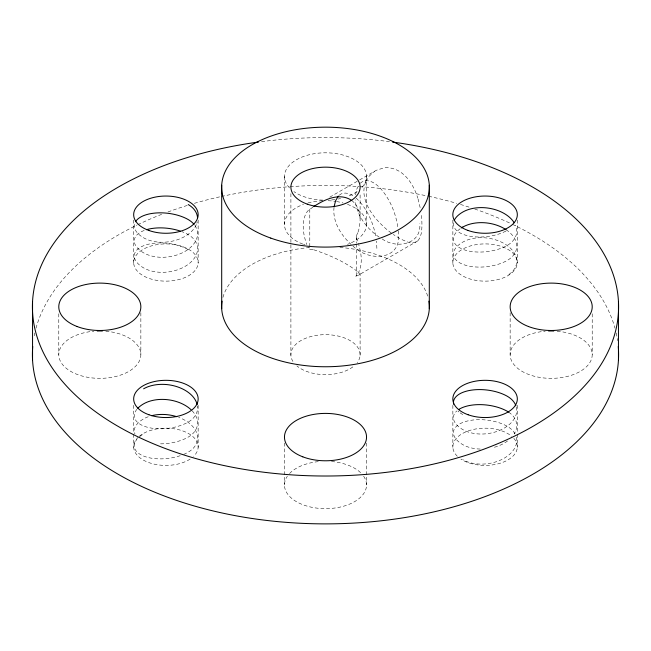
<?xml version="1.0" encoding="UTF-8"?>
<svg xmlns="http://www.w3.org/2000/svg" width="651" height="651" viewBox="0 0 651 651"><rect width="100%" height="100%" fill="white"/><g stroke="black" fill="none" stroke-linecap="round" stroke-linejoin="round"><path stroke-width="0.49" stroke-dasharray="3.25 2.44" d="M376.872 248.413L376.538 241.073M334.044 207.262C332.335 221.592 340.994 235.109 351.141 244.459M355.511 194.877L356.789 189.083L359.043 184.656M358.074 232.106L359.287 227.834L360.101 221.194L360.101 193.616M357.798 232.781L355.869 236.842L356.74 239.267A41.029 23.688 60 0 1 358.489 243.97M360.101 273.99L359.287 274.82M365.943 181.401L368.93 176.397L374.634 171.237M418.032 240.601L419.781 238.03L421.132 233.969A37.937 11.401 77.1 0 0 421.132 213.268M360.272 183.224C367.66 176.584 377.531 184.445 382.308 190.572C390.803 201.135 395.979 214.203 397.867 227.573M339.252 195.21C343.557 191.313 350.051 193.306 354.128 196.512M417.796 240.854L358.074 275.365M313.082 206.961L307.736 210.981A41.029 23.688 60 0 0 306.808 244.54M329.748 197.163L358.823 180.368M359.612 179.92L376.302 170.277L383.87 167.885A38.97 25.739 51.5 0 1 389.152 167.828C404.45 169.708 413.645 184.624 417.796 198.14M357.798 275.487L355.755 276.268L356.74 275.17A41.029 23.688 60 0 0 358.742 244.752M416.022 242.058L411.391 242.75A38.97 18.7 67.2 0 1 407.559 241.985L400.699 239.096L393.277 234.466M313.082 249.675L308.924 249.121L308.135 247.632M313.774 249.789C330.106 255.249 346.926 262.638 360.101 273.68L360.101 355.283M382.21 238.974C396.182 249.121 421.677 244.752 419.797 223.635M379.232 237.159C366.668 228.713 356.479 215.147 355.169 199.719M391.324 233.082L389.152 231.357A38.97 25.739 51.5 0 1 383.87 226.865C376.327 219.957 369.548 211.795 365.943 202.111M352.98 246.029C369.19 262.467 403.457 260.66 398.2 230.853M351.727 200.492C357.415 204.764 359.913 212.096 360.101 218.996M356.162 198.132C367.254 208.393 373.405 223.081 376.075 237.729M418.032 198.889L420.31 208.279M592.215 313.774L592.215 354.657M517.309 220.062L517.309 263.11A32.241 18.61 0 0 1 468.093 278.343A32.241 18.61 0 0 1 469.843 246.119A32.241 18.61 0 0 1 517.309 263.11M517.309 405.321L517.309 433.24M517.309 434.241L517.309 447.375M510.148 312.781L510.148 354.657M452.86 220.062L452.86 263.11M452.86 405.321L452.86 447.375M366.529 176.494L366.529 224.359M366.529 443.071L366.529 484.954M356.341 236.061L356.341 243.051M356.341 244.052L356.341 276.024M309.786 209.174L309.786 249.138M290.899 193.616L290.899 355.283M284.471 176.494L284.471 224.359M284.471 443.071L284.471 484.954M198.14 220.062L198.14 263.11A32.241 18.61 0 0 1 148.933 278.343A32.241 18.61 0 0 1 150.682 246.119A32.241 18.61 0 0 1 198.14 263.11M198.14 405.321L198.14 447.375M140.852 312.781L140.852 354.657M133.691 220.062L133.691 263.11M133.691 405.321L133.691 433.24M133.691 434.241L133.691 447.375M58.785 313.774L58.785 354.657M34.218 335.851A293.096 169.219 0 0 1 34.82 332.97M36.017 328.185A293.096 169.219 0 0 1 136.905 225.124M137.792 224.701A293.096 169.219 0 0 1 162.555 214M167.999 211.949A293.096 169.219 0 0 1 187.634 205.325M194.372 203.324A293.096 169.219 0 0 1 220.461 196.683M221.421 196.472A293.096 169.219 0 0 1 289.247 186.739M290.208 186.674A293.096 169.219 0 0 1 358.864 186.544M359.832 186.609A293.096 169.219 0 0 1 427.666 196.057M428.618 196.26A293.096 169.219 0 0 1 456.628 203.324M460.485 204.455A293.096 169.219 0 0 1 470.014 207.441M474.701 209.004A293.096 169.219 0 0 1 511.434 223.854M512.329 224.27A293.096 169.219 0 0 1 614.983 328.185M616.18 332.97A293.096 169.219 0 0 1 617.587 340.66M557.175 331.221A41.029 23.688 0 0 1 585.672 367.49A41.029 23.688 0 0 1 516.691 367.49A41.029 23.688 0 0 1 545.188 331.221M347.488 204.357A41.029 23.688 0 0 1 347.488 244.361M304.985 244.874A41.029 23.688 0 0 1 303.512 244.361M302.796 244.092A41.029 23.688 0 0 1 303.512 204.357M308.029 202.925A41.029 23.688 0 0 1 322.92 200.72M328.08 200.72A41.029 23.688 0 0 1 335.704 201.411M336.534 201.541A41.029 23.688 0 0 1 342.971 202.925M105.812 331.221A41.029 23.688 0 0 1 134.309 367.49A41.029 23.688 0 0 1 65.328 367.49A41.029 23.688 0 0 1 93.825 331.221M363.649 476.231A41.029 23.688 0 0 1 325.5 508.643A41.029 23.688 0 0 1 287.351 476.231M289.54 473.537A41.029 23.688 0 0 1 319.503 461.518M331.497 461.518A41.029 23.688 0 0 1 361.46 473.537M292.926 361.427A34.617 19.986 0 0 1 326.59 334.679A34.617 19.986 0 0 1 357.269 362.591M352.85 366.904A34.617 19.986 0 0 1 296.872 365.895M139.249 436.325A32.241 18.61 0 0 1 183.191 431.076A32.241 18.61 0 0 1 193.672 456.27M190.1 459.101A32.241 18.61 0 0 1 146.971 461.852A32.241 18.61 0 0 1 138.167 437.317M513.81 438.343A32.241 18.61 0 0 1 503.207 462.186A32.241 18.61 0 0 1 460.9 459.101M457.327 456.27A32.241 18.61 0 0 1 467.809 431.076A32.241 18.61 0 0 1 511.751 436.325M261.564 141.649A293.096 169.219 0 0 1 389.436 141.649M289.54 187.911A41.029 23.688 0 0 1 325.5 152.806A41.029 23.688 0 0 1 361.46 187.911M357.114 191.597A41.029 23.688 0 0 1 347.488 196.504M340.603 198.522A41.029 23.688 0 0 1 338.178 199.027M334.866 199.564A41.029 23.688 0 0 1 330.643 200.003M322.92 200.142A41.029 23.688 0 0 1 293.886 191.597M222.927 297.417A103.851 59.957 0 0 1 311.097 247.413M339.903 247.413A103.851 59.957 0 0 1 428.073 297.417M365.935 202.111A37.937 28.799 34.4 0 1 365.935 181.401M508.748 412.213A31.883 20.865 -7.8 0 1 514.192 433.932M507.56 440.971A31.883 20.865 -7.8 0 1 492.099 447.855M480.243 449.06A31.883 20.865 -7.8 0 1 462.771 444.625A31.883 15.559 6.7 0 1 462.609 422.532A31.883 15.559 6.7 0 1 507.389 426.389A31.883 20.865 -7.8 0 1 515.437 434.713M516.316 407.127A31.883 20.865 -7.8 0 1 499.594 430.425A31.883 20.865 -7.8 0 1 462.771 429.587A31.883 15.559 6.7 0 1 456.815 410.952M516.316 437.203A31.883 20.865 -7.8 0 1 499.594 460.501A31.883 20.865 -7.8 0 1 462.771 459.663M462.771 414.557A31.883 15.559 6.7 0 1 460.143 412.856M458.971 411.961A31.883 15.559 6.7 0 1 457.905 411.041M505.933 231.089A31.883 15.559 -6.7 0 1 470.575 236.321A31.883 15.559 -6.7 0 1 453.592 222.406M506.112 229.73A31.883 20.865 7.8 0 1 507.389 260.359A31.883 15.559 -6.7 0 1 462.609 264.225A31.883 15.559 -6.7 0 1 462.771 242.123A31.883 20.865 7.8 0 1 507.56 245.785A31.883 20.865 7.8 0 1 507.389 275.397M460.143 228.778A31.883 15.559 -6.7 0 0 464.041 249.732A31.883 15.559 -6.7 0 0 507.389 245.329A31.883 20.865 7.8 0 0 515.519 225.336M197.204 221.885A31.883 20.865 -7.8 0 1 196.838 223.203M196.35 224.522A31.883 20.865 -7.8 0 1 143.611 237.802A31.883 15.559 6.7 0 1 135.001 222.626M194.909 225.523A31.883 20.865 -7.8 0 1 183.834 252.059A31.883 20.865 -7.8 0 1 143.611 252.84A31.883 15.559 6.7 0 1 144.888 230.202M188.229 249.642A31.883 15.559 6.7 0 0 143.44 245.785A31.883 15.559 6.7 0 0 143.611 267.886A31.883 20.865 -7.8 0 0 188.391 264.225A31.883 20.865 -7.8 0 0 188.229 234.612A31.883 15.559 6.7 0 0 181.93 231.666M192.175 410.846A31.883 20.865 7.8 0 1 188.229 437.106A31.883 15.559 -6.7 0 1 158.901 443.836M136.922 409.251A31.883 15.559 -6.7 0 0 148.005 427.406A31.883 15.559 -6.7 0 0 188.229 422.076A31.883 20.865 7.8 0 0 197.44 406.045M183.615 454.422A31.883 15.559 -6.7 0 0 188.229 452.152A31.883 20.865 7.8 0 0 178.602 417.324M180.181 455.708A31.883 15.559 -6.7 0 1 144.148 456.286A31.883 15.559 -6.7 0 1 136.922 439.327M139.81 436.504A31.883 15.559 -6.7 0 1 143.611 433.908M148.225 416.754A31.883 20.865 7.8 0 0 143.611 418.878A31.883 15.559 -6.7 0 0 135.001 434.054"/><path stroke-width="0.98" d="M334.166 206.367L335.59 200.752L338.382 196.065M313.774 206.538C324.483 199.507 339.741 192.2 351.727 200.492M618.45 301.478L618.45 359.97M429.302 185.258L429.302 308.68M221.698 185.258L221.698 308.68M32.55 301.478L32.55 359.97M618.247 346.446A293.096 169.219 0 0 1 325.5 523.876A293.096 169.219 0 0 1 32.753 346.446M548.606 331.017A41.029 23.688 0 0 1 553.757 331.017M97.243 331.017A41.029 23.688 0 0 1 102.394 331.017M392.431 142.048A293.096 169.219 0 0 1 567.338 402.399A293.096 169.219 0 0 1 83.662 402.399A293.096 169.219 0 0 1 258.569 142.048M428.895 301.153A103.851 59.957 0 0 1 325.5 366.757A103.851 59.957 0 0 1 222.105 301.153M453.592 404.198A31.883 15.559 6.7 0 1 453.454 403.205M453.446 402.228A31.883 15.559 6.7 0 1 473.277 389.908A31.883 15.559 6.7 0 1 507.389 396.313A31.883 20.865 -7.8 0 1 515.934 405.866M458.825 409.438A31.883 15.559 6.7 0 1 507.389 411.351A31.883 20.865 -7.8 0 1 508.748 412.213M514.192 222.748A31.883 20.865 7.8 0 0 462.771 212.055A31.883 15.559 -6.7 0 0 454.227 220.412M462.771 227.093A31.883 20.865 7.8 0 1 506.112 229.73M461.413 227.915A31.883 15.559 -6.7 0 1 462.771 227.085M146.418 229.705A31.883 15.559 6.7 0 1 180.181 231.048M135.481 221.714A31.883 15.559 6.7 0 1 188.229 219.566A31.883 20.865 -7.8 0 1 194.063 224.4M188.229 204.536A31.883 20.865 -7.8 0 1 197.546 217.922M143.611 388.802A31.883 20.865 7.8 0 1 175.851 386.336A31.883 20.865 7.8 0 1 197.204 404.719M151.65 415.696A31.883 20.865 7.8 0 1 176.746 416.689M191.012 409.682A31.883 20.865 7.8 0 0 143.611 403.84A31.883 15.559 -6.7 0 0 137.776 408.291M77.111 326.525A41.029 23.688 0 0 0 140.771 308.281A41.029 23.688 0 0 0 81.57 285.577A41.029 23.688 0 0 0 77.111 326.525M302.796 456.823A41.029 23.688 0 0 0 366.456 438.579A41.029 23.688 0 0 0 307.256 415.875A41.029 23.688 0 0 0 302.796 456.823M307.256 204.121A34.617 19.986 0 0 0 360.101 187.765A34.617 19.986 0 0 0 309.144 169.529A34.617 19.986 0 0 0 307.256 204.121M270.775 238.095A103.851 59.957 0 0 0 429.302 189.026A103.851 59.957 0 0 0 276.423 134.293A103.851 59.957 0 0 0 270.775 238.095M528.474 326.525A41.029 23.688 0 0 0 592.133 308.281A41.029 23.688 0 0 0 532.941 285.577A41.029 23.688 0 0 0 528.474 326.525M148.933 414.752A32.241 18.61 0 0 0 198.14 399.511A32.241 18.61 0 0 0 150.682 382.528A32.241 18.61 0 0 0 148.933 414.752M468.093 414.752A32.241 18.61 0 0 0 517.309 399.511A32.241 18.61 0 0 0 469.843 382.528A32.241 18.61 0 0 0 468.093 414.752M468.093 230.478A32.241 18.61 0 0 0 517.309 215.245A32.241 18.61 0 0 0 469.843 198.254A32.241 18.61 0 0 0 468.093 230.478M148.933 230.478A32.241 18.61 0 0 0 198.14 215.245A32.241 18.61 0 0 0 150.682 198.254A32.241 18.61 0 0 0 148.933 230.478"/></g></svg>
